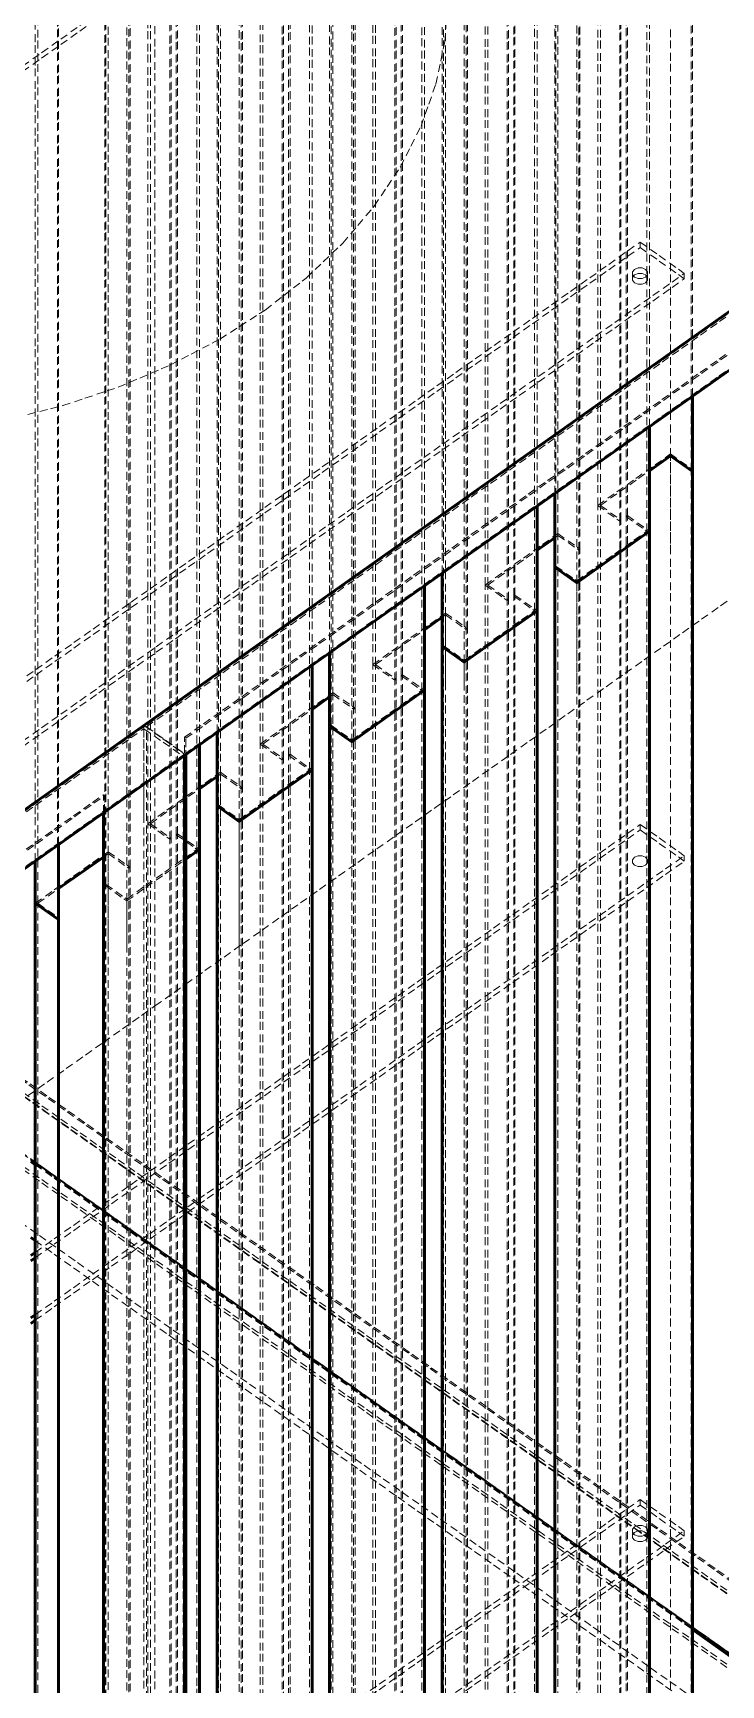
# Model space of a CAD drawing. Header units: millimetres. Extents: x 909 to 14018, y 345 to 10005.
# Drawn here: x 3824 to 4155, y 2431 to 3225 of the extents above; entities that cross this region are included whole.
import ezdxf

# ---------------------------------------------------------------- set-up
doc = ezdxf.new("R2010")
doc.units = ezdxf.units.MM
doc.linetypes.add('Hidden', pattern=[15, 5, -3, 5, -2])
for name, color, linetype, lineweight in [('Default', 7, 'Continuous', 50), ('Edges', 7, 'Hidden', 15), ('HiddenEdges', 2, 'Hidden', 15), ('HiddenSilhouettes', 2, 'Hidden', 15), ('HiddenWires', 7, 'Hidden', 15), ('Silhouettes', 7, 'Continuous', 50), ('Wires', 7, 'Hidden', 15)]:
    doc.layers.add(name, color=color, linetype=linetype, lineweight=lineweight)

# ---------------------------------------------------------------- blocks, each defined once
blk = doc.blocks.new('Isometric')
at = {"layer": 'Edges'}
for points in [[(1387.2, -383.7), (2193.3, 186.3)], [(1156.1, -181.9), (1195.3, -180.5), (1234.2, -176.4), (1272.2, -169.7), (1309.2, -160.3), (1344.7, -148.5), (1378.3, -134.2), (1409.9, -117.7), (1439, -99), (1465.3, -78.5), (1488.7, -56.2), (1508.9, -32.4), (1525.7, -7.3), (1538.9, 18.9), (1548.4, 45.8), (1554.2, 73.2), (1556.1, 101)], [(1288.7, -643.2), (1291.5, -645.2)], [(1288.7, -644.1), (1291.5, -646.1)], [(1713, -944.1), (2141.3, -1246.9)]]:
    blk.add_lwpolyline(points, dxfattribs=at)
for points in [[(1712.1, -201.9, 0), (1712.1, -154.8, 0)], [(1698.8, -192.5, 0), (1698.8, -164.2, 0)], [(1698.8, -998.6, 0), (1698.8, -192.5, 0)], [(1638.7, -273.8, 0), (1638.7, -206.7, 0)], [(1712.1, -1008, 0), (1712.1, -201.9, 0)], [(1566.6, -324.8, 0), (1566.6, -257.7, 0)], [(1638.7, -1079.9, 0), (1638.7, -273.8, 0)], [(1494.5, -375.8, 0), (1494.5, -308.7, 0)], [(1566.6, -1130.9, 0), (1566.6, -324.8, 0)], [(1422.3, -426.8, 0), (1422.3, -359.7, 0)], [(1361.2, -365.3, 0), (1387.2, -383.7, 0)], [(1494.5, -1181.9, 0), (1494.5, -375.8, 0)], [(581.1, -953.7, 0), (1387.2, -383.7, 0)], [(1386.4, -2073.5, 0), (1386.4, -385.2, 0)], [(1361.2, -2055.7, 0), (1361.2, -403, 0)], [(1336, -2048.3, 0), (1336, -420.8, 0)], [(1422.3, -1232.9, 0), (1422.3, -426.8, 0)], [(1305.7, -489.3, 0), (1305.7, -442.2, 0)], [(1305.7, -1295.4, 0), (1305.7, -489.3, 0)], [(1713, -943.2, 0), (1756.3, -973.9, 0)]]:
    blk.add_polyline3d(points, dxfattribs=at)
at = {"layer": 'HiddenEdges'}
for points in [[(-406.6, 592.6), (2379.4, -1377.4)], [(-432.7, 574.1), (2327.1, -1377.4)], [(-406.6, 545.2), (2379.4, -1424.8)], [(1387.2, -372.9), (2141.3, 160.3)], [(1362.9, -366.2), (1388.1, -384)], [(1204.2, -546.3), (1784, -956.3)], [(1214, -543.8), (1772.6, -938.8)], [(1178.2, -565.6), (1758, -975.6)], [(1291.5, -645.2), (1713, -943.2)], [(1291.5, -646.1), (1713, -944.1)]]:
    blk.add_lwpolyline(points, dxfattribs=at)
for points in [[(1698.8, -164.2, 0), (1698.8, 613.6, 0)], [(1712.1, -154.8, 0), (1712.1, 604.2, 0)], [(1671.2, -230.8, 0), (1671.2, 575.3, 0)], [(1626.7, -243.5, 0), (1626.7, 562.6, 0)], [(1666.3, -234.3, 0), (1666.3, 571.8, 0)], [(1640, -252.9, 0), (1640, 553.2, 0)], [(1625.4, -263.2, 0), (1625.4, 542.9, 0)], [(1638.7, -206.7, 0), (1638.7, 532.3, 0)], [(1594.2, -285.3, 0), (1594.2, 520.8, 0)], [(1599.1, -281.8, 0), (1599.1, 524.3, 0)], [(1554.6, -294.5, 0), (1554.6, 511.6, 0)], [(1567.9, -303.9, 0), (1567.9, 502.2, 0)], [(1553.3, -314.2, 0), (1553.3, 491.9, 0)], [(1566.6, -257.7, 0), (1566.6, 481.3, 0)], [(1522, -336.3, 0), (1522, 469.8, 0)], [(1527, -332.8, 0), (1527, 473.3, 0)], [(1482.4, -345.5, 0), (1482.4, 460.6, 0)], [(1495.7, -354.9, 0), (1495.7, 451.2, 0)], [(1481.2, -365.2, 0), (1481.2, 440.9, 0)], [(1494.5, -308.7, 0), (1494.5, 430.3, 0)], [(1449.9, -387.3, 0), (1449.9, 418.8, 0)], [(1454.9, -383.8, 0), (1454.9, 422.3, 0)], [(1410.3, -396.5, 0), (1410.3, 409.6, 0)], [(1423.6, -405.9, 0), (1423.6, 400.2, 0)], [(1409.1, -416.2, 0), (1409.1, 389.9, 0)], [(1382.7, -434.8, 0), (1382.7, 371.3, 0)], [(1422.3, -359.7, 0), (1422.3, 379.3, 0)], [(1377.8, -438.3, 0), (1377.8, 367.8, 0)], [(1338.2, -447.5, 0), (1338.2, 358.6, 0)], [(1336.9, -467.2, 0), (1336.9, 338.9, 0)], [(1351.5, -456.9, 0), (1351.5, 349.2, 0)], [(1350.2, -477.8, 0), (1350.2, 328.3, 0)], [(1305.7, -442.2, 0), (1305.7, 316.8, 0)], [(1679.4, -59, 0), (1679.4, -55.5, 0)], [(1698.8, -254.5, 0), (1698.8, -191.3, 0)], [(1671.2, -1036.9, 0), (1671.2, -230.8, 0)], [(1626.7, -254.5, 0), (1626.7, -242.3, 0)], [(1626.7, -1049.6, 0), (1626.7, -243.5, 0)], [(1666.3, -1040.4, 0), (1666.3, -234.3, 0)], [(1640, -1059, 0), (1640, -252.9, 0)], [(1625.4, -1069.3, 0), (1625.4, -263.2, 0)], [(1638.7, -339.4, 0), (1638.7, -272.6, 0)], [(1594.2, -1091.4, 0), (1594.2, -285.3, 0)], [(1599.1, -1087.9, 0), (1599.1, -281.8, 0)], [(1554.6, -339.4, 0), (1554.6, -293.3, 0)], [(1554.6, -1100.6, 0), (1554.6, -294.5, 0)], [(1567.9, -1110, 0), (1567.9, -303.9, 0)], [(1553.3, -1120.3, 0), (1553.3, -314.2, 0)], [(1566.6, -339.4, 0), (1566.6, -323.6, 0)], [(1522, -1142.4, 0), (1522, -336.3, 0)], [(1527, -1138.9, 0), (1527, -332.8, 0)], [(1482.4, -424.2, 0), (1482.4, -344.3, 0)], [(1482.4, -1151.6, 0), (1482.4, -345.5, 0)], [(1495.7, -1161, 0), (1495.7, -354.9, 0)], [(1361.2, -403, 0), (1361.2, -367.4, 0)], [(1481.2, -1171.3, 0), (1481.2, -365.2, 0)], [(1387.2, -2010.9, 0), (1387.2, -372.9, 0)], [(1387.2, -372.9, 0), (1388.1, -373.5, 0)], [(1494.5, -424.2, 0), (1494.5, -374.6, 0)], [(1449.9, -1193.4, 0), (1449.9, -387.3, 0)], [(1454.9, -1189.9, 0), (1454.9, -383.8, 0)], [(1410.3, -424.2, 0), (1410.3, -395.3, 0)], [(1410.3, -1202.6, 0), (1410.3, -396.5, 0)], [(581.1, -942.9, 0), (1335.2, -409.7, 0)], [(1336, -420.8, 0), (1336, -410.3, 0)], [(1423.6, -1212, 0), (1423.6, -405.9, 0)], [(1409.1, -1222.3, 0), (1409.1, -416.2, 0)], [(1422.3, -509, 0), (1422.3, -425.6, 0)], [(1679.4, -432.3, 0), (1679.4, -428.8, 0)], [(1377.8, -1244.4, 0), (1377.8, -438.3, 0)], [(1382.7, -1240.9, 0), (1382.7, -434.8, 0)], [(1338.2, -509, 0), (1338.2, -446.3, 0)], [(1338.2, -1253.6, 0), (1338.2, -447.5, 0)], [(1351.5, -1263, 0), (1351.5, -456.9, 0)], [(1336.9, -1273.3, 0), (1336.9, -467.2, 0)], [(1350.2, -509, 0), (1350.2, -476.6, 0)], [(1350.2, -1283.9, 0), (1350.2, -477.8, 0)], [(1204.2, -546.7, 0), (1782.3, -955.5, 0)], [(1679.4, -865.1, 0), (1679.4, -861.6, 0)]]:
    blk.add_polyline3d(points, dxfattribs=at)
at = {"layer": 'HiddenSilhouettes'}
for points in [[(-406.6, 594.7), (2349.7, -1354.3)], [(1283.4, 57.3), (1707.7, 357.3)], [(555.1, -936.2), (2322.8, 313.8)], [(1362.9, -366.2), (2167.3, 202.6)], [(1255.1, -355.5), (1679.4, -55.5)], [(1255.1, -359), (1679.4, -59)], [(1283.4, -375.5), (1707.7, -75.5)], [(1283.4, -379), (1707.7, -79)], [(1674.5, -78.1), (1675.8, -76.5), (1678.1, -75.6), (1680.7, -75.6), (1682.9, -76.5), (1684.2, -78.1), (1684.2, -79.9), (1682.9, -81.5), (1680.7, -82.4), (1678.1, -82.4), (1675.8, -81.5), (1674.5, -79.9)], [(1652.2, -224.3), (1698.8, -191.3)], [(1698.8, -191.3), (1713, -201.3)], [(1653.9, -224.3), (1685.4, -202)], [(1652.2, -224.3), (1666.3, -234.3)], [(1653.9, -224.3), (1667.1, -233.7)], [(1670.4, -231.4), (1683.7, -240.8)], [(1638.7, -272.6), (1683.7, -240.8)], [(1666.3, -234.3), (1667.1, -233.7)], [(1581.7, -275.3), (1613.3, -253)], [(1640, -252.9), (1640.8, -252.3)], [(1624.6, -263.8), (1625.4, -263.2)], [(1580, -275.3), (1594.2, -285.3)], [(1581.7, -275.3), (1595, -284.7)], [(1594.2, -285.3), (1595, -284.7)], [(1598.3, -282.4), (1599.1, -281.8)], [(1598.3, -282.4), (1611.6, -291.8)], [(1599.1, -281.8), (1613.3, -291.8)], [(1554.6, -294.5), (1567.9, -303.9)], [(1567.9, -303.9), (1568.7, -303.3)], [(1552.5, -314.8), (1553.3, -314.2)], [(1509.6, -326.3), (1522.9, -335.7)], [(1526.1, -333.4), (1527, -332.8)], [(1526.1, -333.4), (1539.4, -342.8)], [(1527, -332.8), (1541.1, -342.8)], [(1480.3, -347), (1482.4, -345.5)], [(1482.4, -344.3), (1496.6, -354.3)], [(1482.4, -345.5), (1495.7, -354.9)], [(1437.5, -377.3), (1469, -355)], [(1495.7, -354.9), (1496.6, -354.3)], [(1361.2, -367.4), (1385.8, -384.7)], [(1480.3, -365.8), (1481.2, -365.2)], [(1481.2, -365.2), (1494.5, -374.6)], [(1437.5, -377.3), (1450.8, -386.7)], [(1454, -384.4), (1454.9, -383.8)], [(1454, -384.4), (1467.3, -393.8)], [(1454.9, -383.8), (1469, -393.8)], [(1410.3, -396.5), (1423.6, -405.9)], [(1335.2, -409.7), (1336, -410.3)], [(1423.6, -405.9), (1424.5, -405.3)], [(1409.1, -416.2), (1422.3, -425.6)], [(1291.5, -703.1), (1679.4, -428.8)], [(1291.5, -706.6), (1679.4, -432.3)], [(1365.4, -428.3), (1378.6, -437.7)], [(1679.4, -432.3), (1707.7, -452.3)], [(1381.9, -435.4), (1395.2, -444.8)], [(1382.7, -434.8), (1396.9, -444.8)], [(1291.5, -479.3), (1338.2, -446.3)], [(1291.5, -743.1), (1707.7, -448.8)], [(1338.2, -446.3), (1352.3, -456.3)], [(1338.2, -447.5), (1351.5, -456.9)], [(1350.2, -476.6), (1395.2, -444.8)], [(1350.2, -477.8), (1388.1, -451.1)], [(1351.5, -456.9), (1352.3, -456.3)], [(1336.1, -467.8), (1350.2, -477.8)], [(1336.9, -467.2), (1350.2, -476.6)], [(1293.2, -479.3), (1306.5, -488.7)], [(1214.8, -543.2), (1773.4, -938.2)], [(1291.5, -646.9), (1713, -944.9)], [(1291.5, -695.6), (1713, -993.6)], [(1291.5, -1135.8), (1679.4, -861.6)], [(1291.5, -1139.3), (1679.4, -865.1)], [(1291.5, -1175.8), (1707.7, -881.6)], [(1291.5, -1179.3), (1707.7, -885.1)], [(1674.5, -884.2), (1675.8, -882.6), (1678.1, -881.7), (1680.7, -881.7), (1682.9, -882.6), (1684.2, -884.2), (1684.2, -886), (1682.9, -887.6), (1680.7, -888.5), (1678.1, -888.5), (1675.8, -887.6), (1674.5, -886)]]:
    blk.add_lwpolyline(points, dxfattribs=at)
for points in [[(1674.5, -74.5), (1675.8, -73), (1678.1, -72), (1680.7, -72), (1682.9, -73), (1684.2, -74.5), (1684.2, -76.4), (1682.9, -78), (1680.7, -78.9), (1678.1, -78.9), (1675.8, -78), (1674.5, -76.4)], [(1674.5, -880.6), (1675.8, -879.1), (1678.1, -878.1), (1680.7, -878.1), (1682.9, -879.1), (1684.2, -880.6), (1684.2, -882.5), (1682.9, -884.1), (1680.7, -885), (1678.1, -885), (1675.8, -884.1), (1674.5, -882.5)]]:
    blk.add_lwpolyline(points, close=True, dxfattribs=at)
for points in [[(1713, -154.2, 0), (1713, 604.8, 0)], [(1652.2, -224.3, 0), (1652.2, 581.8, 0)], [(1653.9, -224.3, 0), (1653.9, 581.8, 0)], [(1667.1, -233.7, 0), (1667.1, 572.4, 0)], [(1670.4, -231.4, 0), (1670.4, 574.7, 0)], [(1683.7, -240.8, 0), (1683.7, 565.3, 0)], [(1685.4, -173.7, 0), (1685.4, 565.3, 0)], [(1640.8, -252.3, 0), (1640.8, 553.8, 0)], [(-406.6, 547.3, 0), (2347.4, -1400.1, 0)], [(1624.6, -216.7, 0), (1624.6, 542.3, 0)], [(1580, -275.3, 0), (1580, 530.8, 0)], [(1581.7, -275.3, 0), (1581.7, 530.8, 0)], [(-432.7, 528.8, 0), (2327.1, -1422.7, 0)], [(1595, -284.7, 0), (1595, 521.4, 0)], [(1598.3, -282.4, 0), (1598.3, 523.7, 0)], [(1611.6, -291.8, 0), (1611.6, 514.3, 0)], [(1613.3, -224.7, 0), (1613.3, 514.3, 0)], [(1568.7, -303.3, 0), (1568.7, 502.8, 0)], [(1552.5, -267.7, 0), (1552.5, 491.3, 0)], [(1507.9, -326.3, 0), (1507.9, 479.8, 0)], [(1509.6, -326.3, 0), (1509.6, 479.8, 0)], [(1522.9, -335.7, 0), (1522.9, 470.4, 0)], [(1526.1, -333.4, 0), (1526.1, 472.7, 0)], [(1539.4, -342.8, 0), (1539.4, 463.3, 0)], [(1541.1, -275.7, 0), (1541.1, 463.3, 0)], [(1496.6, -354.3, 0), (1496.6, 451.8, 0)], [(1480.3, -318.7, 0), (1480.3, 440.3, 0)], [(1435.8, -377.3, 0), (1435.8, 428.8, 0)], [(1437.5, -377.3, 0), (1437.5, 428.8, 0)], [(1450.8, -386.7, 0), (1450.8, 419.4, 0)], [(1454, -384.4, 0), (1454, 421.7, 0)], [(1467.3, -393.8, 0), (1467.3, 412.3, 0)], [(1469, -326.7, 0), (1469, 412.3, 0)], [(1424.5, -405.3, 0), (1424.5, 400.8, 0)], [(1408.2, -369.7, 0), (1408.2, 389.3, 0)], [(1363.7, -428.3, 0), (1363.7, 377.8, 0)], [(1365.4, -428.3, 0), (1365.4, 377.8, 0)], [(1381.9, -435.4, 0), (1381.9, 370.7, 0)], [(1378.6, -437.7, 0), (1378.6, 368.4, 0)], [(1395.2, -444.8, 0), (1395.2, 361.3, 0)], [(1396.9, -377.7, 0), (1396.9, 361.3, 0)], [(1283.4, 53.8, 0), (1707.7, 353.8, 0)], [(1352.3, -456.3, 0), (1352.3, 349.8, 0)], [(1336.1, -467.8, 0), (1336.1, 338.3, 0)], [(1291.5, -452.2, 0), (1291.5, 326.8, 0)], [(1293.2, -479.3, 0), (1293.2, 326.8, 0)], [(1306.5, -441.6, 0), (1306.5, 317.4, 0)], [(1388.1, -373.5, 0), (2142.1, 159.7, 0)], [(1679.4, -55.5, 0), (1707.7, -75.5, 0)], [(1679.4, -59, 0), (1707.7, -79, 0)], [(1674.5, -79.9, 0), (1674.5, -76.4, 0)], [(1684.2, -78.1, 0), (1684.2, -74.5, 0)], [(1707.7, -79, 0), (1707.7, -75.5, 0)], [(1652.2, -1030.4, 0), (1652.2, -224.3, 0)], [(1653.9, -1030.4, 0), (1653.9, -224.3, 0)], [(1670.4, -231.4, 0), (1671.2, -230.8, 0)], [(1670.4, -1037.5, 0), (1670.4, -231.4, 0)], [(1671.2, -230.8, 0), (1685.4, -240.8, 0)], [(1580, -275.3, 0), (1626.7, -242.3, 0)], [(1624.6, -245, 0), (1626.7, -243.5, 0)], [(1626.7, -242.3, 0), (1640.8, -252.3, 0)], [(1626.7, -243.5, 0), (1640, -252.9, 0)], [(1667.1, -1039.8, 0), (1667.1, -233.7, 0)], [(1683.7, -1046.9, 0), (1683.7, -240.8, 0)], [(1640.8, -1058.4, 0), (1640.8, -252.3, 0)], [(1625.4, -263.2, 0), (1638.7, -272.6, 0)], [(1580, -1081.4, 0), (1580, -275.3, 0)], [(1581.7, -1081.4, 0), (1581.7, -275.3, 0)], [(1595, -1090.8, 0), (1595, -284.7, 0)], [(1598.3, -1088.5, 0), (1598.3, -282.4, 0)], [(1507.9, -326.3, 0), (1554.6, -293.3, 0)], [(1552.5, -296, 0), (1554.6, -294.5, 0)], [(1554.6, -293.3, 0), (1568.7, -303.3, 0)], [(1566.6, -323.6, 0), (1611.6, -291.8, 0)], [(1611.6, -1097.9, 0), (1611.6, -291.8, 0)], [(1509.6, -326.3, 0), (1541.1, -304, 0)], [(1568.7, -1109.4, 0), (1568.7, -303.3, 0)], [(1553.3, -314.2, 0), (1566.6, -323.6, 0)], [(1507.9, -1132.4, 0), (1507.9, -326.3, 0)], [(1507.9, -326.3, 0), (1522, -336.3, 0)], [(1509.6, -1132.4, 0), (1509.6, -326.3, 0)], [(1522, -336.3, 0), (1522.9, -335.7, 0)], [(1522.9, -1141.8, 0), (1522.9, -335.7, 0)], [(1526.1, -1139.5, 0), (1526.1, -333.4, 0)], [(1435.8, -377.3, 0), (1482.4, -344.3, 0)], [(1494.5, -374.6, 0), (1539.4, -342.8, 0)], [(1539.4, -1148.9, 0), (1539.4, -342.8, 0)], [(1496.6, -1160.4, 0), (1496.6, -354.3, 0)], [(556.8, -936.2, 0), (1361.2, -367.4, 0)], [(1361.2, -424.2, 0), (1361.2, -365.3, 0)], [(1362.9, -2054.5, 0), (1362.9, -366.2, 0)], [(1388.1, -424.2, 0), (1388.1, -373.5, 0)], [(1435.8, -1183.4, 0), (1435.8, -377.3, 0)], [(1435.8, -377.3, 0), (1449.9, -387.3, 0)], [(1437.5, -1183.4, 0), (1437.5, -377.3, 0)], [(1449.9, -387.3, 0), (1450.8, -386.7, 0)], [(1450.8, -1192.8, 0), (1450.8, -386.7, 0)], [(1454, -1190.5, 0), (1454, -384.4, 0)], [(1363.7, -428.3, 0), (1410.3, -395.3, 0)], [(1408.2, -398, 0), (1410.3, -396.5, 0)], [(1410.3, -395.3, 0), (1424.5, -405.3, 0)], [(1422.3, -425.6, 0), (1467.3, -393.8, 0)], [(1467.3, -1199.9, 0), (1467.3, -393.8, 0)], [(581.9, -943.5, 0), (1336, -410.3, 0)], [(1335.2, -421.4, 0), (1335.2, -409.7, 0)], [(1365.4, -428.3, 0), (1396.9, -406, 0)], [(1424.5, -1211.4, 0), (1424.5, -405.3, 0)], [(1408.2, -416.8, 0), (1409.1, -416.2, 0)], [(1363.7, -1234.4, 0), (1363.7, -428.3, 0)], [(1363.7, -428.3, 0), (1377.8, -438.3, 0)], [(1365.4, -1234.4, 0), (1365.4, -428.3, 0)], [(1679.4, -428.8, 0), (1707.7, -448.8, 0)], [(1377.8, -438.3, 0), (1378.6, -437.7, 0)], [(1378.6, -1243.8, 0), (1378.6, -437.7, 0)], [(1381.9, -435.4, 0), (1382.7, -434.8, 0)], [(1381.9, -1241.5, 0), (1381.9, -435.4, 0)], [(1291.5, -746.6, 0), (1707.7, -452.3, 0)], [(1335.2, -449.7, 0), (1338.2, -447.5, 0)], [(1395.2, -1250.9, 0), (1395.2, -444.8, 0)], [(1707.7, -452.3, 0), (1707.7, -448.8, 0)], [(1352.3, -1262.4, 0), (1352.3, -456.3, 0)], [(1293.2, -479.3, 0), (1306.5, -469.9, 0)], [(1336.1, -467.8, 0), (1336.9, -467.2, 0)], [(1336.1, -1273.9, 0), (1336.1, -467.8, 0)], [(1293.2, -1285.4, 0), (1293.2, -479.3, 0)], [(1679.4, -861.6, 0), (1707.7, -881.6, 0)], [(1679.4, -865.1, 0), (1707.7, -885.1, 0)], [(1674.5, -886, 0), (1674.5, -882.5, 0)], [(1684.2, -884.2, 0), (1684.2, -880.6, 0)], [(1707.7, -885.1, 0), (1707.7, -881.6, 0)]]:
    blk.add_polyline3d(points, dxfattribs=at)
at = {"layer": 'HiddenWires'}
for points in [[(1675.8, -449.8), (1678.1, -448.9)], [(1675.8, -454.8), (1678.1, -455.8)], [(1680.7, -448.9), (1682.9, -449.8)], [(1680.7, -455.8), (1682.9, -454.8)], [(1682.9, -449.8), (1684.2, -451.4)], [(1682.9, -454.8), (1684.2, -453.3)], [(1678.1, -455.8), (1680.7, -455.8)], [(1335.2, -568.5), (1368.3, -545.1)]]:
    blk.add_lwpolyline(points, dxfattribs=at)
for points in [[(1368.3, -545.1, 0), (1368.3, 261, 0)], [(1674.5, -451.4, 0), (1675.8, -449.8, 0)], [(1674.5, -453.3, 0), (1674.5, -451.4, 0)], [(1674.5, -453.3, 0), (1675.8, -454.8, 0)], [(1678.1, -448.9, 0), (1680.7, -448.9, 0)], [(1684.2, -453.3, 0), (1684.2, -451.4, 0)], [(1368.3, -545.1, 0), (1388.1, -531.1, 0)], [(1368.3, -1351.2, 0), (1368.3, -545.1, 0)]]:
    blk.add_polyline3d(points, dxfattribs=at)
at = {"layer": 'Silhouettes'}
for points in [[(1712.1, -201.9), (1713, -201.3)], [(1638.7, -273.8), (1685.4, -240.8)], [(1613.3, -253), (1624.6, -245)], [(1624.6, -263.8), (1638.7, -273.8)], [(1541.1, -304), (1552.5, -296)], [(1552.5, -314.8), (1566.6, -324.8)], [(1469, -355), (1480.3, -347)], [(1494.5, -375.8), (1541.1, -342.8)], [(555.1, -935.3), (1361.2, -365.3)], [(1480.3, -365.8), (1494.5, -375.8)], [(581.9, -954), (1386.4, -385.2)], [(1385.8, -384.7), (1386.4, -385.2)], [(1396.9, -406), (1408.2, -398)], [(1306.5, -469.9), (1335.2, -449.7)], [(1305.7, -489.3), (1306.5, -488.7)], [(1288.7, -644.9), (1291.5, -646.9)], [(1288.7, -693.6), (1291.5, -695.6)], [(1288.7, -705.1), (1291.5, -703.1)], [(1288.7, -708.6), (1291.5, -706.6)], [(1288.7, -745.1), (1291.5, -743.1)], [(1288.7, -748.6), (1291.5, -746.6)], [(1713, -944.9), (1757.2, -976.2)]]:
    blk.add_lwpolyline(points, dxfattribs=at)
for points in [[(1361.2, -365.3, 0), (2167.3, 204.7, 0)], [(1388.1, -384, 0), (2192.5, 184.8, 0)], [(1713, -201.3, 0), (1713, -154.2, 0)], [(1685.4, -240.8, 0), (1685.4, -173.7, 0)], [(1685.4, -202, 0), (1698.8, -192.5, 0)], [(1698.8, -192.5, 0), (1712.1, -201.9, 0)], [(1713, -1007.4, 0), (1713, -201.3, 0)], [(1624.6, -263.8, 0), (1624.6, -216.7, 0)], [(1613.3, -291.8, 0), (1613.3, -224.7, 0)], [(1685.4, -1046.9, 0), (1685.4, -240.8, 0)], [(1624.6, -1069.9, 0), (1624.6, -263.8, 0)], [(1552.5, -314.8, 0), (1552.5, -267.7, 0)], [(1541.1, -342.8, 0), (1541.1, -275.7, 0)], [(1566.6, -324.8, 0), (1613.3, -291.8, 0)], [(1613.3, -1097.9, 0), (1613.3, -291.8, 0)], [(1552.5, -1120.9, 0), (1552.5, -314.8, 0)], [(1469, -393.8, 0), (1469, -326.7, 0)], [(1480.3, -365.8, 0), (1480.3, -318.7, 0)], [(1541.1, -1148.9, 0), (1541.1, -342.8, 0)], [(1408.2, -416.8, 0), (1408.2, -369.7, 0)], [(1480.3, -1171.9, 0), (1480.3, -365.8, 0)], [(1396.9, -444.8, 0), (1396.9, -377.7, 0)], [(1387.2, -2073.7, 0), (1387.2, -383.7, 0)], [(1388.1, -2072.3, 0), (1388.1, -384, 0)], [(1422.3, -426.8, 0), (1469, -393.8, 0)], [(1469, -1199.9, 0), (1469, -393.8, 0)], [(1335.2, -2047.7, 0), (1335.2, -421.4, 0)], [(1408.2, -1222.9, 0), (1408.2, -416.8, 0)], [(1408.2, -416.8, 0), (1422.3, -426.8, 0)], [(1306.5, -488.7, 0), (1306.5, -441.6, 0)], [(1291.5, -479.3, 0), (1291.5, -452.2, 0)], [(1388.1, -451.1, 0), (1396.9, -444.8, 0)], [(1396.9, -1250.9, 0), (1396.9, -444.8, 0)], [(1291.5, -1285.4, 0), (1291.5, -479.3, 0)], [(1291.5, -479.3, 0), (1305.7, -489.3, 0)], [(1306.5, -1294.8, 0), (1306.5, -488.7, 0)]]:
    blk.add_polyline3d(points, dxfattribs=at)
at = {"layer": 'Wires'}
for points in [[(1388.1, -531.1), (1792.5, -245.1)], [(944, -845.1), (1335.2, -568.5)]]:
    blk.add_lwpolyline(points, dxfattribs=at)

msp = doc.modelspace()

# ---------------------------------------------------------------- block references
at = {"layer": 'Default', "xscale": 0.75, "yscale": 0.75, "zscale": 0.75}
msp.add_blockref('Isometric', (2856.5, 3166), dxfattribs=at)

doc.saveas('drawing.dxf')
